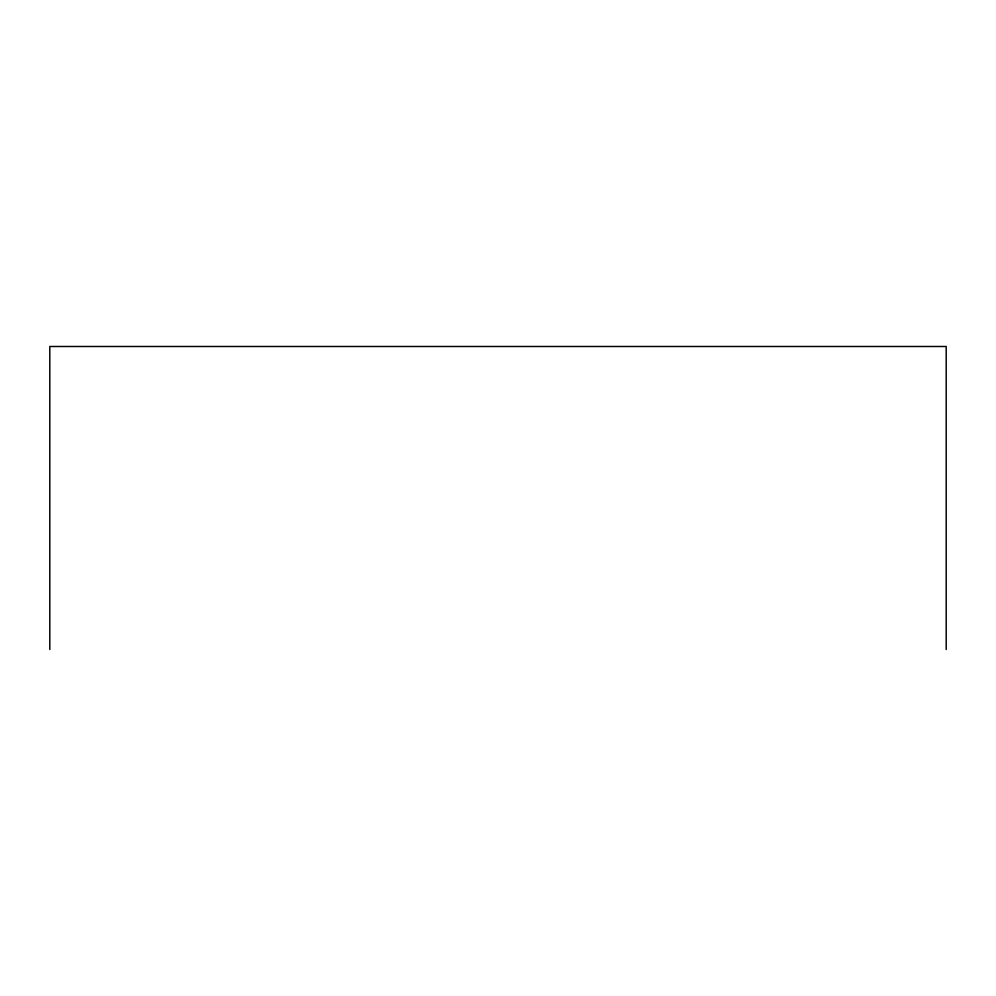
<?xml version="1.0" encoding="UTF-8"?>
<svg xmlns="http://www.w3.org/2000/svg" width="996" height="996" viewBox="0 0 996 996"><rect width="100%" height="100%" fill="white"/><g stroke="black" fill="none" stroke-linecap="round" stroke-linejoin="round"><path stroke-width="1.49" d="M946.2 649.504L946.2 346.496L49.8 346.496L49.8 649.504"/></g></svg>
